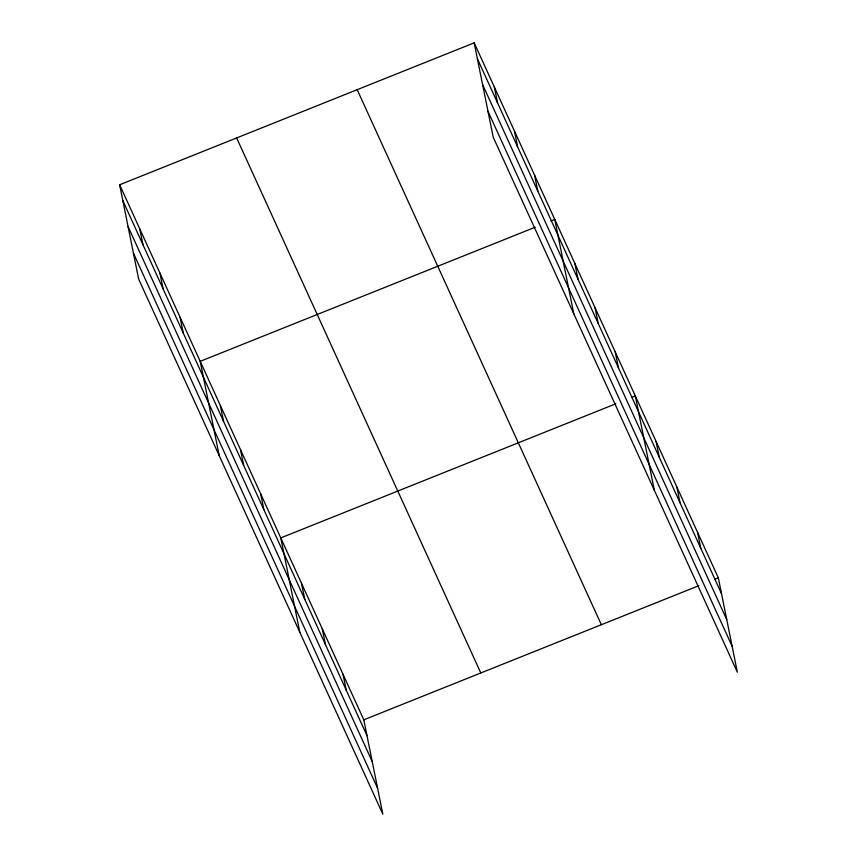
<?xml version="1.0" encoding="UTF-8"?>
<svg xmlns="http://www.w3.org/2000/svg" width="857" height="857" viewBox="0 0 857 857"><rect width="100%" height="100%" fill="white"/><g stroke="black" fill="none" stroke-linecap="round" stroke-linejoin="round"><path stroke-width="1.29" d="M119.637 184.78L363.797 719.816L382.822 814.15L138.663 279.125L119.637 184.78L474.178 42.85L718.337 577.875L737.363 672.22L493.204 137.184L474.178 42.85M535.25 227.212L200.206 361.343L219.231 455.678M551.094 220.87L554.747 219.413L573.772 313.748M615.829 403.776L280.785 537.907L299.811 632.241M631.673 397.434L635.326 395.966L654.352 490.3M363.797 719.816L698.841 585.685M714.684 579.343L718.337 577.875M477.37 58.694L721.54 593.73M482.598 84.597L726.757 619.632M487.976 111.281L732.146 646.317M357.176 89.685L601.346 624.721M236.639 137.945L480.798 672.97M122.83 200.634L367 735.66M128.057 226.537L372.217 761.562M133.435 253.222L377.605 788.247M697.587 532.401L700.78 548.255M676.837 486.926L680.029 502.77M656.076 441.451L659.279 457.295M615.187 351.831L618.379 367.674M595.037 307.684L598.24 323.539M574.897 263.549L578.089 279.393M534.607 175.267L537.8 191.122M514.468 131.132L517.66 146.975M494.318 86.986L497.521 102.84M343.046 674.341L346.239 690.185M322.296 628.856L325.489 644.71M301.535 583.381L304.738 599.225M260.646 493.761L263.838 509.615M240.496 449.625L243.699 465.469M220.356 405.479L223.548 421.333M180.066 317.208L183.259 333.052M159.927 273.062L163.119 288.916M139.777 228.926L142.98 244.77"/></g></svg>
